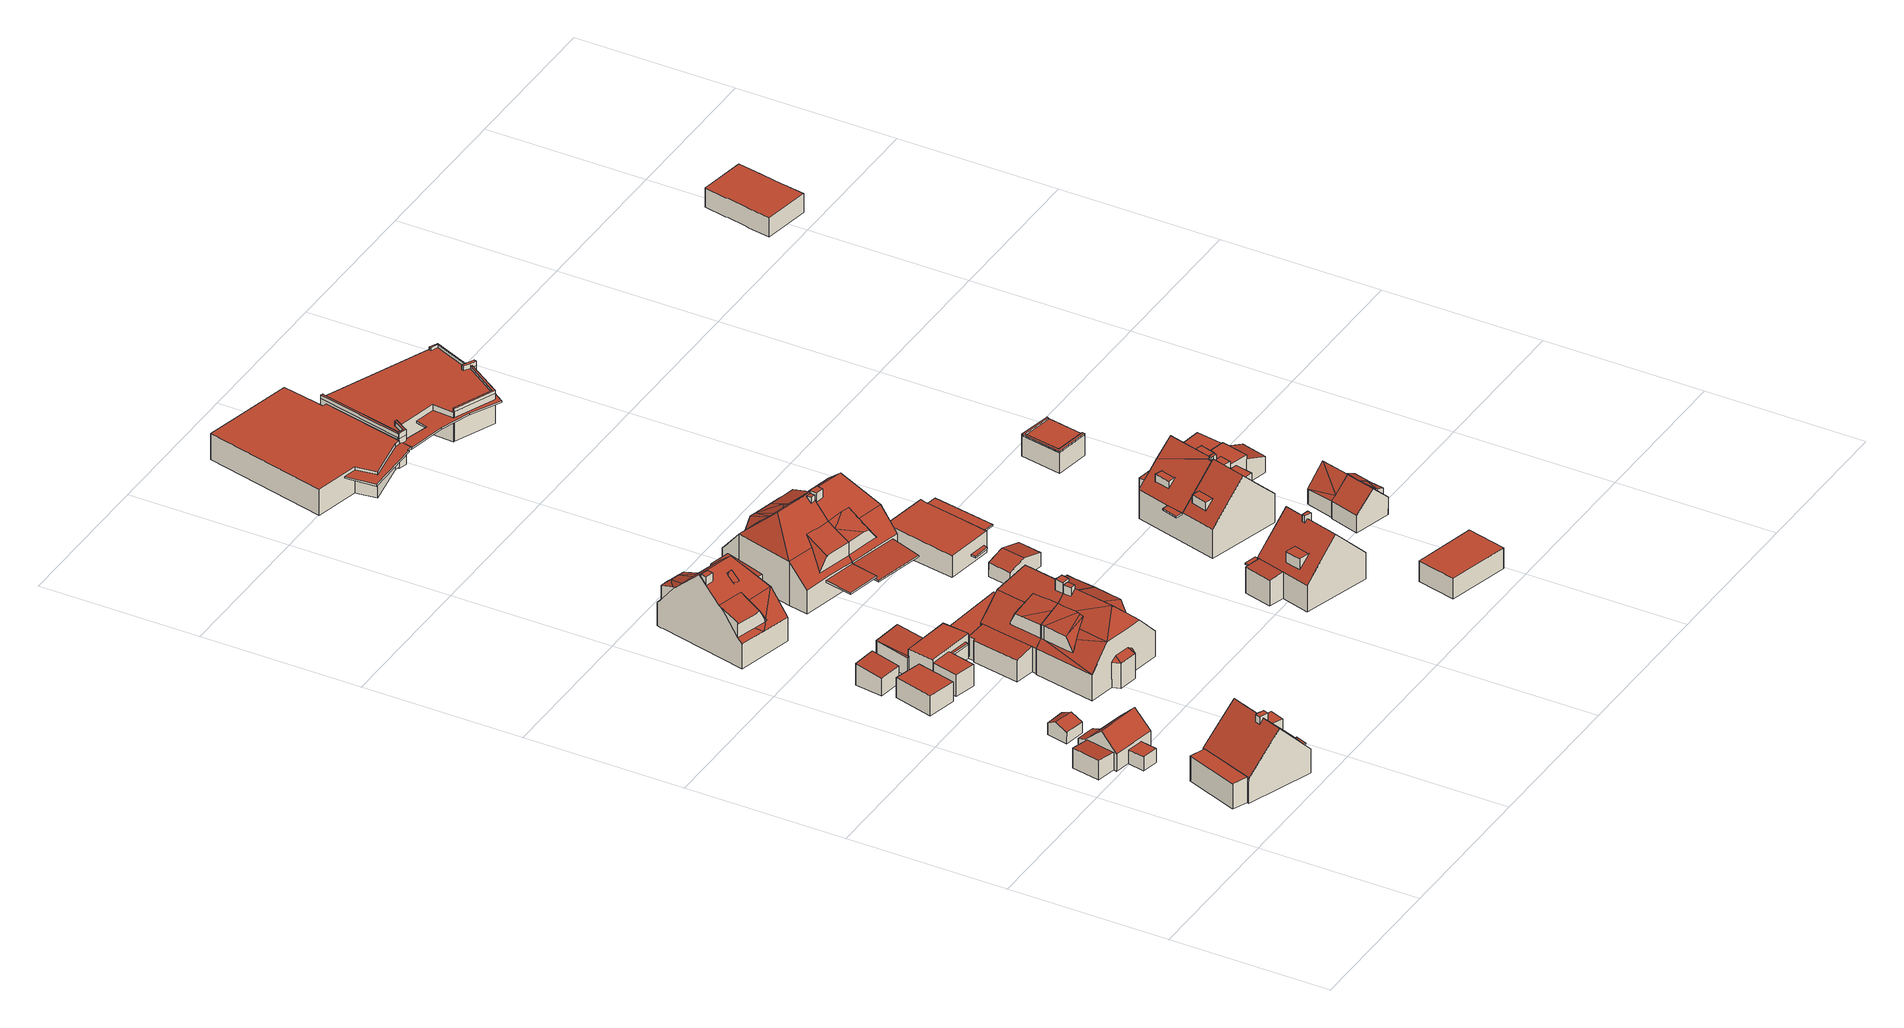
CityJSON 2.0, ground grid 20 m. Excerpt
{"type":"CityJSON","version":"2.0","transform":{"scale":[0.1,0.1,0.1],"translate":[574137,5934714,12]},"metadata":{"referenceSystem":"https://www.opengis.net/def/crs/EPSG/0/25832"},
"CityObjects":{
"building1":{"type":"Building","attributes":{"Grundfläche 2D":"82.598613","Grundhöhe NN":"14.332"},"children":["building1-1","building1-2","building1-3"],"geometry":[{"type":"Solid","lod":"3","boundaries":[[[[0,1,2,3,4,5,6,7,8,9]],[[2,1,0]],[[8,10,11,9]],[[12,13,0,9,11]],[[2,0,13,12,14,3],[15,16,15,0]],[[17,18,19,20]],[[4,21,22,5]],[[6,23,24,7]],[[10,8,7,24,25]],[[12,11,10,25,26,14]],[[21,4,3,14,26]],[[19,5,22,27,20]],[[17,20,27,28]],[[17,28,23,6,18]],[[18,6,5,19]],[[27,22,21,26,25,24,23,28]]]],"semantics":{"surfaces":[{"type":"RoofSurface"},{"type":"WallSurface"},{"type":"GroundSurface"}],"values":[[0,0,0,0,0,0,1,1,1,1,1,1,1,1,1,2]]}}]},
"building1-1":{"type":"BuildingInstallation","parents":["building1"],"geometry":[{"type":"MultiSurface","lod":"3","boundaries":[[[29,30,31,32,33,34,35,36]],[[37,38,39,33,32,31]],[[40,34,33,39,9]],[[40,13,41,36,35,34]],[[41,15,29,36]],[[30,29,15,2]],[[30,2,1]],[[31,30,1,37]]],"semantics":{"surfaces":[{"type":"RoofSurface"},{"type":"WallSurface"}],"values":[0,1,1,1,1,1,1,1]}}]},
"building1-2":{"type":"BuildingInstallation","parents":["building1"],"geometry":[{"type":"MultiSurface","lod":"3","boundaries":[[[42,43,44,45,16]],[[45,44,46,47]],[[43,42,48]],[[48,46,44,43]]],"semantics":{"surfaces":[{"type":"RoofSurface"},{"type":"WallSurface"}],"values":[0,1,1,1]}}]},
"building1-3":{"type":"BuildingInstallation","parents":["building1"],"geometry":[{"type":"MultiSurface","lod":"3","boundaries":[[[49,50,51,52]],[[53,54,52,51]],[[54,55,49,52]],[[55,56,50,49]],[[56,53,51,50]],[[56,55,54,53]]],"semantics":{"surfaces":[{"type":"RoofSurface"},{"type":"WallSurface"},{"type":"OuterCeilingSurface"}],"values":[0,1,1,1,1,2]}}]},
"building2":{"type":"Building","attributes":{"Grundfläche 2D":"41.606979","Grundhöhe NN":"14.378"},"geometry":[{"type":"Solid","lod":"3","boundaries":[[[[57,58,59,60]],[[61,62,63,64]],[[65,66,67,68,69]],[[70,71,66,65,72,73]],[[73,74,75,76,70]],[[58,57,77,78]],[[59,58,78,79]],[[60,59,79,80]],[[61,64,81,82]],[[62,61,82,83]],[[63,62,83,84]],[[67,66,85,86]],[[68,67,86,87]],[[69,68,87,88]],[[77,57,60,80,89,75,74,73,72,65,69,88,90]],[[63,84,91,76,75,89,81,64]],[[71,70,76,91,92]],[[66,71,92,85]],[[78,77,90,88,87,86,85,92,91,84,83,82,81,89,80,79]]]],"semantics":{"surfaces":[{"type":"RoofSurface"},{"type":"WallSurface"},{"type":"GroundSurface"}],"values":[[0,0,0,0,0,1,1,1,1,1,1,1,1,1,1,1,1,1,2]]}}]},
"building3":{"type":"Building","attributes":{"Grundfläche 2D":"7.159396","Grundhöhe NN":"14.416"},"geometry":[{"type":"Solid","lod":"3","boundaries":[[[[93,94,95,96]],[[97,94,93,98]],[[96,95,99,100]],[[98,93,96,100,101]],[[97,98,101,102]],[[99,95,94,97,102]],[[100,99,102,101]]]],"semantics":{"surfaces":[{"type":"RoofSurface"},{"type":"WallSurface"},{"type":"GroundSurface"}],"values":[[0,0,1,1,1,1,2]]}}]},
"building4":{"type":"Building","attributes":{"Grundfläche 2D":"18.444484","Grundhöhe NN":"14.165"},"geometry":[{"type":"Solid","lod":"3","boundaries":[[[[103,104,105,106]],[[107,108,106,105]],[[108,109,103,106]],[[109,110,104,103]],[[110,107,105,104]],[[110,109,108,107]]]],"semantics":{"surfaces":[{"type":"RoofSurface"},{"type":"WallSurface"},{"type":"GroundSurface"}],"values":[[0,1,1,1,1,2]]}}]},
"building5":{"type":"Building","attributes":{"Grundfläche 2D":"10.627369","Grundhöhe NN":"14.165"},"geometry":[{"type":"Solid","lod":"3","boundaries":[[[[111,112,113,114]],[[115,116,114,113]],[[116,117,111,114]],[[117,118,112,111]],[[118,115,113,112]],[[118,117,116,115]]]],"semantics":{"surfaces":[{"type":"RoofSurface"},{"type":"WallSurface"},{"type":"GroundSurface"}],"values":[[0,1,1,1,1,2]]}}]},
"building6":{"type":"Building","attributes":{"Grundfläche 2D":"106.990274","Grundhöhe NN":"14.755"},"children":["building6-1","building6-2"],"geometry":[{"type":"MultiSurface","lod":"3","boundaries":[[[119,120,121,122,123,124,125,126,127,128]],[[129,130,131]],[[131,132,122,121,129]],[[133,134,135,136]],[[137,138,139]],[[136,135,140,137,139]],[[136,141,142,143,133]],[[144,145,139,138]],[[145,144,146,147,148]],[[149,150,151,152]],[[153,154,155,156]],[[130,129,154,153,157,152,131]],[[158,153,156,159]],[[131,152,132]],[[122,132,152,151,160,161,162,126,125,124,123]],[[140,135,134,160,151,150,146,144,138,137]],[[163,164,165,150]],[[166,147,146,150,165,167,168]],[[165,169,170,167]],[[169,171,172,170]],[[165,173,174,169]],[[175,176,177,178,179]],[[159,156,155,154,121,120,119]],[[154,129,121]],[[180,159,119,128,127,126]],[[139,145,148,166,168,167,170,172,142,141,136]],[[143,142,172,181,182,134,133]],[[166,148,147]],[[179,183,184,164,163,150,149,152,157,185,186,187,176,175]],[[162,161,160,134,182,181,172,171,188,189,190,191,192,158,159,180,126]],[[158,192,191,185,157,153]],[[193,188,171,169]],[[164,184,194,193,169,165]],[[187,195,177,176]],[[195,196,178,177]],[[196,183,179,178]],[[183,196,195,187,186,185,191,190,189,188,193,194,184]]],"semantics":{"surfaces":[{"type":"RoofSurface"},{"type":"WallSurface"},{"type":"GroundSurface"}],"values":[0,0,0,0,0,0,0,0,0,0,0,0,0,0,0,0,0,0,0,0,0,0,1,1,1,1,1,1,1,1,1,1,1,1,1,1,2]}}]},
"building6-1":{"type":"BuildingInstallation","parents":["building6"],"geometry":[{"type":"MultiSurface","lod":"3","boundaries":[[[197,198,199,200,201]],[[198,197,202]],[[203,204,199,198,202]],[[205,206,203,202,197,201]],[[201,200,205]]],"semantics":{"surfaces":[{"type":"RoofSurface"},{"type":"WallSurface"}],"values":[0,0,1,1,1]}}]},
"building6-2":{"type":"BuildingInstallation","parents":["building6"],"geometry":[{"type":"MultiSurface","lod":"3","boundaries":[[[207,208,209,210]],[[210,209,161,162]],[[162,211,207,210]],[[212,161,209,208]],[[212,208,207,211]]],"semantics":{"surfaces":[{"type":"RoofSurface"},{"type":"WallSurface"}],"values":[0,1,1,1,1]}}]},
"building7":{"type":"Building","attributes":{"Grundfläche 2D":"75.352398","Grundhöhe NN":"14.165"},"children":["building7-1"],"geometry":[{"type":"Solid","lod":"3","boundaries":[[[[213,214,215,216,217,218,219,220,221]],[[222,223,224,225,226]],[[227,228,229,230,231,232,233,234]],[[235,236,237,238]],[[236,235,239]],[[236,239,240]],[[236,228,227,241,242,237]],[[243,230,229,228,236,240,244]],[[231,230,243,245,224,223,246,247,248,249,232]],[[250,241,227,234,233,232,249,251,221,220]],[[252,214,213,221,251,253]],[[215,214,252,254]],[[216,215,254,255]],[[217,216,255,256]],[[218,217,256,257]],[[219,218,257,258]],[[220,219,258,250]],[[225,224,245,259]],[[226,225,259,260]],[[246,223,222,226,260,261,248,247]],[[238,237,242,262]],[[235,238,262,263]],[[239,235,263,264]],[[240,239,264,244]],[[259,245,243,244,264,263,262,242,241,250,258,257,256,255,254,252,253,251,249,248,261,260]]]],"semantics":{"surfaces":[{"type":"RoofSurface"},{"type":"WallSurface"},{"type":"GroundSurface"}],"values":[[0,0,0,0,0,0,1,1,1,1,1,1,1,1,1,1,1,1,1,1,1,1,1,1,2]]}}]},
"building7-1":{"type":"BuildingInstallation","parents":["building7"],"geometry":[{"type":"MultiSurface","lod":"3","boundaries":[[[265,266,267,246]],[[268,247,246,267]],[[247,269,265,246]],[[269,270,266,265]],[[270,268,267,266]],[[270,269,247,268]]],"semantics":{"surfaces":[{"type":"RoofSurface"},{"type":"WallSurface"},{"type":"OuterCeilingSurface"}],"values":[0,1,1,1,1,2]}}]},
"building8":{"type":"Building","attributes":{"Grundfläche 2D":"88.619975","Grundhöhe NN":"13.947"},"children":["building8-1"],"geometry":[{"type":"Solid","lod":"3","boundaries":[[[[271,272,273,274,275]],[[271,276,277,272]],[[278,279,280,281,282,283,284,285]],[[286,279,278,287]],[[287,288,286]],[[287,289,290,291,292,288]],[[293,294,295,296]],[[288,292,296,295,280,279,286]],[[274,297,298,299,295,294,300,276,271,275]],[[282,281,280,295,299,298,301,283]],[[296,292,291]],[[302,303,304,305]],[[305,304,296,291,290,306,307]],[[308,300,294,309,310,311,312]],[[313,314,315]],[[316,313,315,317]],[[316,317,318]],[[308,277,276,300]],[[311,273,272,277,308,312]],[[274,273,311,319]],[[283,320,321,302,285,284]],[[306,289,287,278,305,307]],[[278,285,302,305]],[[290,289,306]],[[315,314,322,323,309,294,293,296,304,324,325,318,317]],[[283,301,298,297,274,319,311,310,326,327,328,303,302,321,320]],[[328,324,304,303]],[[323,326,310,309]],[[325,329,316,318]],[[329,330,313,316]],[[330,322,314,313]],[[329,325,324,328,327,326,323,322,330]]]],"semantics":{"surfaces":[{"type":"RoofSurface"},{"type":"WallSurface"},{"type":"GroundSurface"}],"values":[[0,0,0,0,0,0,0,0,0,0,0,0,0,0,0,0,0,1,1,1,1,1,1,1,1,1,1,1,1,1,1,2]]}}]},
"building8-1":{"type":"BuildingInstallation","parents":["building8"],"geometry":[{"type":"MultiSurface","lod":"3","boundaries":[[[331,332,333,334]],[[301,335,334,333]],[[335,299,331,334]],[[298,301,333,332]],[[299,298,332,331]]],"semantics":{"surfaces":[{"type":"RoofSurface"},{"type":"WallSurface"}],"values":[0,1,1,1,1]}}]},
"building9":{"type":"Building","attributes":{"Grundfläche 2D":"102.243406","Grundhöhe NN":"14.008"},"children":["building9-1","building9-2"],"geometry":[{"type":"Solid","lod":"3","boundaries":[[[[284,336,337,285]],[[338,339,340,341,342,336,284,283,343,344]],[[341,345,346,347,342]],[[348,349,350,351,274,352,273,353,354]],[[355,354,353]],[[356,357,348,354,355]],[[358,359,360]],[[360,357,356]],[[360,356,361,362,311,310,363,364,365,366]],[[348,357,360,359,367,298,297,274,351,350,349]],[[301,298,367,359,358,345,341,340,339,338,344,343,283]],[[368,303,302,369,370,371,372,373,346,345,358,374,375]],[[376,368,375,377,378,379]],[[285,302,321,320,283,284]],[[373,372,347,346]],[[372,371,370,369,337,336,342,347]],[[285,337,369,302]],[[311,273,352,274,319]],[[355,353,273,311,362,361,356]],[[380,310,311,319,274,297,298,301,283,320,321,302,303,381,382]],[[381,303,368,383]],[[384,385,375,374]],[[366,386,384,374,358,360]],[[363,310,380,386,366,365,364]],[[387,388,376,379]],[[388,383,368,376]],[[389,387,379,378]],[[390,389,378,377]],[[385,390,377,375]],[[387,389,390,385,384,386,380,382,381,383,388]]]],"semantics":{"surfaces":[{"type":"RoofSurface"},{"type":"WallSurface"},{"type":"GroundSurface"}],"values":[[0,0,0,0,0,0,0,0,0,0,0,0,0,1,1,1,1,1,1,1,1,1,1,1,1,1,1,1,1,2]]}}]},
"building9-1":{"type":"BuildingInstallation","parents":["building9"],"geometry":[{"type":"MultiSurface","lod":"3","boundaries":[[[391,392,393,394,395]],[[393,392,301,298,297]],[[396,301,392,391]],[[394,397,367,396,391,395]],[[397,394,393,297]]],"semantics":{"surfaces":[{"type":"RoofSurface"},{"type":"WallSurface"}],"values":[0,1,1,1,1]}}]},
"building9-2":{"type":"BuildingInstallation","parents":["building9"],"geometry":[{"type":"MultiSurface","lod":"3","boundaries":[[[364,363,398,399,400,365]],[[365,400,401]],[[401,400,399]],[[402,403,363,364,365]],[[363,403,404,399,398]],[[405,402,365,401]],[[404,405,401,399]],[[403,402,405,404]]],"semantics":{"surfaces":[{"type":"RoofSurface"},{"type":"WallSurface"},{"type":"OuterCeilingSurface"}],"values":[0,0,0,1,1,1,1,2]}}]},
"building10":{"type":"Building","attributes":{"Grundfläche 2D":"105.400232","Grundhöhe NN":"14.688"},"children":["building10-1","building10-2"],"geometry":[{"type":"Solid","lod":"3","boundaries":[[[[406,407,408]],[[409,410,411,406]],[[412,407,406,411]],[[413,412,411]],[[414,415,413,411]],[[416,415,414,417]],[[418,419,420,421,422,423,424,425,426]],[[426,427,428,429,418]],[[430,431,432,433,434,435,429,436,428,427,437,438]],[[423,422,439,440,441,442,443,437,427,426,425,424]],[[412,413,415,416,444,443,442,441,408,407]],[[437,443,444]],[[445,446,447,448,449,450,444,416,417]],[[451,452,453,454,455,456,457]],[[408,458,459,447,410,409,406]],[[411,410,447,446,445,414]],[[417,414,445]],[[436,429,428]],[[435,434,433,432,420,419,418,429]],[[420,432,460,422,421]],[[460,432,431,461,462,463,464,465,466,467,468,469,470,448,447,459,458,408,441,440,439,422]],[[471,437,444,457,456,472]],[[450,473,474,451,457,444]],[[471,475,438,437]],[[430,438,475,463,462,461,431]],[[470,473,450,449,448]],[[476,477,455,454]],[[456,455,477,472]],[[478,476,454,453]],[[479,478,453,452]],[[474,479,452,451]],[[479,474,473,470,469,468,467,466,465,464,463,475,471,472,477,476,478]]]],"semantics":{"surfaces":[{"type":"RoofSurface"},{"type":"WallSurface"},{"type":"GroundSurface"}],"values":[[0,0,0,0,0,0,0,0,0,0,0,0,0,0,1,1,1,1,1,1,1,1,1,1,1,1,1,1,1,1,1,2]]}}]},
"building10-1":{"type":"BuildingInstallation","parents":["building10"],"geometry":[{"type":"MultiSurface","lod":"3","boundaries":[[[480,481,482,483]],[[484,485,480,483]],[[481,480,485,486]],[[487,484,483,482]],[[487,482,481,486]]],"semantics":{"surfaces":[{"type":"RoofSurface"},{"type":"WallSurface"}],"values":[0,1,1,1,1]}}]},
"building10-2":{"type":"BuildingInstallation","parents":["building10"],"geometry":[{"type":"MultiSurface","lod":"3","boundaries":[[[488,489,490,461]],[[491,492,489,488]],[[492,493,490,489]],[[462,491,488,461]],[[461,490,493,462]],[[492,491,462,493]]],"semantics":{"surfaces":[{"type":"RoofSurface"},{"type":"WallSurface"},{"type":"OuterCeilingSurface"}],"values":[0,1,1,1,1,2]}}]},
"building11":{"type":"Building","attributes":{"Grundfläche 2D":"2.488474","Grundhöhe NN":"13.947"},"geometry":[{"type":"Solid","lod":"3","boundaries":[[[[494,495,496,497]],[[497,496,498,499]],[[494,497,499,500]],[[496,495,501,498]],[[495,494,500,501]],[[501,500,499,498]]]],"semantics":{"surfaces":[{"type":"RoofSurface"},{"type":"WallSurface"},{"type":"GroundSurface"}],"values":[[0,1,1,1,1,2]]}}]},
"building12":{"type":"Building","attributes":{"Grundfläche 2D":"91.103698","Grundhöhe NN":"14.423"},"children":["building12-1","building12-2"],"geometry":[{"type":"MultiSurface","lod":"3","boundaries":[[[422,421,502]],[[420,503,421]],[[504,505,506,502,421,503]],[[505,504,507,508,509,510]],[[410,409,406,408,511,512,513,514,515,516,517,518,519]],[[516,515,520,521,522]],[[523,524,525]],[[526,527,448,447]],[[528,529,530,521,520,525,524]],[[527,526,528,524]],[[502,506,505,510,531,532,533,534,439,534,440,439,422]],[[533,441,440,534]],[[513,512,511,408,441,533,532,525,520,515,514]],[[525,532,531]],[[431,535,536,531,510,509,508,537,538,539,432]],[[527,524,540,541]],[[432,420,421,422,460]],[[508,507,504,503,420,432,539,538,537]],[[409,410,447,459,458,408,406]],[[526,447,410,519,518,517,516,522,530,529,528]],[[530,522,521]],[[460,422,439,440,441,408,458,459,447,448,542,543,544,545,546,547,548,549,550,461,431,432]],[[525,531,536,551,552,553]],[[553,554,523,525]],[[461,550,549,551,536,535,431]],[[524,523,554,555,556,542,448,527]],[[554,553,552,551,549,548,547,546,545,544,543,542,556,555]]],"semantics":{"surfaces":[{"type":"RoofSurface"},{"type":"WallSurface"},{"type":"GroundSurface"}],"values":[0,0,0,0,0,0,0,0,0,0,0,0,0,0,0,0,1,1,1,1,1,1,1,1,1,1,2]}}]},
"building12-1":{"type":"BuildingInstallation","parents":["building12"],"geometry":[{"type":"MultiSurface","lod":"3","boundaries":[[[557,558,559,560,561,562]],[[557,563,439,564,559,558]],[[564,565,560,559]],[[557,562,534,563]],[[566,534,562,561]],[[566,561,560,565]]],"semantics":{"surfaces":[{"type":"RoofSurface"},{"type":"WallSurface"}],"values":[0,1,1,1,1,1]}}]},
"building12-2":{"type":"BuildingInstallation","parents":["building12"],"geometry":[{"type":"MultiSurface","lod":"3","boundaries":[[[567,568,461,569]],[[569,461,550,570]],[[570,571,567,569]],[[550,461,568,572]],[[571,572,568,567]],[[572,571,570,550]]],"semantics":{"surfaces":[{"type":"RoofSurface"},{"type":"WallSurface"},{"type":"OuterCeilingSurface"}],"values":[0,1,1,1,1,2]}}]},
"building13":{"type":"Building","attributes":{"Grundfläche 2D":"15.734279","Grundhöhe NN":"13.966"},"geometry":[{"type":"Solid","lod":"3","boundaries":[[[[573,574,575,576]],[[577,574,573,578]],[[576,575,579,580]],[[578,573,576,580,581]],[[577,578,581,582]],[[579,575,574,577,582]],[[580,579,582,581]]]],"semantics":{"surfaces":[{"type":"RoofSurface"},{"type":"WallSurface"},{"type":"GroundSurface"}],"values":[[0,0,1,1,1,1,2]]}}]},
"building14":{"type":"Building","attributes":{"Grundfläche 2D":"206.712304","Grundhöhe NN":"15.252"},"geometry":[{"type":"Solid","lod":"3","boundaries":[[[[583,584,585,586,587,588,589,590,591,592,593]],[[585,584,594,595]],[[586,585,595,596]],[[587,586,596,597]],[[588,587,597,598]],[[589,588,598,599]],[[590,589,599,600]],[[591,590,600,601]],[[592,591,601,602]],[[584,583,593,592,602,603,604,594]],[[598,597,596,595,594,604,603,602,601,600,599]]]],"semantics":{"surfaces":[{"type":"RoofSurface"},{"type":"WallSurface"},{"type":"GroundSurface"}],"values":[[0,1,1,1,1,1,1,1,1,1,2]]}}]},
"building15":{"type":"Building","attributes":{"Grundfläche 2D":"55.150008","Grundhöhe NN":"14.139"},"children":["building15-1","building15-2"],"geometry":[{"type":"Solid","lod":"3","boundaries":[[[[605,606,607,608,609]],[[605,609,610,611]],[[606,605,611,612]],[[607,606,612,613]],[[613,610,609,608,607]],[[612,611,610,613]]]],"semantics":{"surfaces":[{"type":"RoofSurface"},{"type":"WallSurface"},{"type":"GroundSurface"}],"values":[[0,1,1,1,1,2]]}}]},
"building15-1":{"type":"BuildingInstallation","parents":["building15"],"geometry":[{"type":"MultiSurface","lod":"3","boundaries":[[[614,615,616,617]],[[618,619,617,616]],[[619,620,614,617]],[[620,621,615,614]],[[621,618,616,615]],[[621,620,619,618]]],"semantics":{"surfaces":[{"type":"RoofSurface"},{"type":"WallSurface"},{"type":"OuterCeilingSurface"}],"values":[0,1,1,1,1,2]}}]},
"building15-2":{"type":"BuildingInstallation","parents":["building15"],"geometry":[{"type":"MultiSurface","lod":"3","boundaries":[[[622,623,624,625]],[[626,627,625,624]],[[627,628,622,625]],[[628,629,623,622]],[[629,626,624,623]],[[629,628,627,626]]],"semantics":{"surfaces":[{"type":"RoofSurface"},{"type":"WallSurface"},{"type":"OuterCeilingSurface"}],"values":[0,1,1,1,1,2]}}]},
"building16":{"type":"Building","attributes":{"Grundfläche 2D":"75.389289","Grundhöhe NN":"13.746"},"children":["building16-1","building16-2","building16-3","building16-4"],"geometry":[{"type":"Solid","lod":"3","boundaries":[[[[630,631,632,633,634,635]],[[635,634,636,637,638,639,631,630]],[[637,640,641,638]],[[642,636,634,633,643,644,645]],[[646,637,636,642,645,644,647,648]],[[638,649,650,639]],[[632,631,639,650,651]],[[632,651,643,633]],[[637,646,648,647,652,640]],[[641,640,652,653]],[[638,641,653,649]],[[652,647,644,643,651,650,649,653]]]],"semantics":{"surfaces":[{"type":"RoofSurface"},{"type":"WallSurface"},{"type":"GroundSurface"}],"values":[[0,0,0,1,1,1,1,1,1,1,1,2]]}}]},
"building16-1":{"type":"BuildingInstallation","parents":["building16"],"geometry":[{"type":"MultiSurface","lod":"3","boundaries":[[[654,655,656,657,658]],[[659,656,655,654,660,661]],[[659,657,656]],[[660,654,658]]],"semantics":{"surfaces":[{"type":"RoofSurface"},{"type":"WallSurface"}],"values":[0,1,1,1]}}]},
"building16-2":{"type":"BuildingInstallation","parents":["building16"],"geometry":[{"type":"MultiSurface","lod":"3","boundaries":[[[662,663,664,665]],[[663,662,666,667]],[[635,668,664,663,667]],[[664,668,669,665]],[[630,666,662,665,669]]],"semantics":{"surfaces":[{"type":"RoofSurface"},{"type":"WallSurface"}],"values":[0,1,1,1,1]}}]},
"building16-3":{"type":"BuildingInstallation","parents":["building16"],"geometry":[{"type":"MultiSurface","lod":"3","boundaries":[[[670,671,646,642,672,673]],[[674,675,673,672]],[[675,676,670,673]],[[676,677,671,670]],[[677,648,646,671]],[[648,645,642,646]],[[645,674,672,642]],[[645,648,677,676,675,674]]],"semantics":{"surfaces":[{"type":"RoofSurface"},{"type":"WallSurface"},{"type":"OuterCeilingSurface"}],"values":[0,1,1,1,1,1,1,2]}}]},
"building16-4":{"type":"BuildingInstallation","parents":["building16"],"geometry":[{"type":"MultiSurface","lod":"3","boundaries":[[[678,679,680,681]],[[682,683,680,679]],[[683,684,681,680]],[[684,685,678,681]],[[685,682,679,678]],[[682,685,684,683]]],"semantics":{"surfaces":[{"type":"RoofSurface"},{"type":"WallSurface"},{"type":"OuterCeilingSurface"}],"values":[0,1,1,1,1,2]}}]},
"building17":{"type":"Building","attributes":{"Grundfläche 2D":"156.716727","Grundhöhe NN":"15.076"},"children":["building17-1","building17-2","building17-3","building17-4","building17-5","building17-6","building17-7"],"geometry":[{"type":"Solid","lod":"3","boundaries":[[[[686,687,688,689,690,691,692,693,694,695,696,697,698,699,700,701,702,703,704,705,706,707]],[[696,695,694,693,708,709]],[[696,709,710,711]],[[709,712,713,714,697,696,711,710]],[[699,698,697,714,713,712,715,716]],[[717,700,699,716,718,719]],[[720,701,700,717,719,718,721,722]],[[723,702,701,720,722,721,724,725]],[[726,703,702,723,725,724,727,728]],[[729,704,703,726,728,727,730,731]],[[706,705,704,729,731,730,732,733]],[[707,706,733,734]],[[686,707,734,735]],[[687,686,735,736]],[[688,687,736,737]],[[689,688,737,738]],[[690,689,738,739]],[[691,690,739,740]],[[693,692,741,708]],[[692,691,740,741]],[[721,718,716,715,712,709,708,741,740,739,738,737,736,735,734,733,732,730,727,724]]]],"semantics":{"surfaces":[{"type":"RoofSurface"},{"type":"WallSurface"},{"type":"GroundSurface"}],"values":[[0,1,1,1,1,1,1,1,1,1,1,1,1,1,1,1,1,1,1,1,2]]}}]},
"building17-1":{"type":"BuildingInstallation","parents":["building17"],"geometry":[{"type":"MultiSurface","lod":"3","boundaries":[[[742,743,744,745,746]],[[693,694,744,743]],[[747,748,692,742,746,745]],[[692,693,743,742]]],"semantics":{"surfaces":[{"type":"RoofSurface"},{"type":"WallSurface"}],"values":[0,1,1,1]}}]},
"building17-2":{"type":"BuildingInstallation","parents":["building17"],"geometry":[{"type":"MultiSurface","lod":"3","boundaries":[[[749,750,751,752,753,754,755,756]],[[752,751,757,758]],[[759,760,761,704,705,706,755,754,753,752,758]],[[706,707,756,755]],[[686,762,763,764,757,751,750,749,756,707]]],"semantics":{"surfaces":[{"type":"RoofSurface"},{"type":"WallSurface"}],"values":[0,1,1,1,1]}}]},
"building17-3":{"type":"BuildingInstallation","parents":["building17"],"geometry":[{"type":"MultiSurface","lod":"3","boundaries":[[[761,760,765,766,767,768]],[[765,760,759,769]],[[769,770,766,765]],[[770,702,767,766]],[[702,703,768,767]],[[703,704,761,768]]],"semantics":{"surfaces":[{"type":"RoofSurface"},{"type":"WallSurface"}],"values":[0,1,1,1,1,1]}}]},
"building17-4":{"type":"BuildingInstallation","parents":["building17"],"geometry":[{"type":"MultiSurface","lod":"3","boundaries":[[[771,772,773,774,763,762]],[[688,775,773,772]],[[774,773,775,776]],[[763,774,776,764]],[[686,687,771,762]],[[687,688,772,771]]],"semantics":{"surfaces":[{"type":"RoofSurface"},{"type":"WallSurface"}],"values":[0,1,1,1,1,1]}}]},
"building17-5":{"type":"BuildingInstallation","parents":["building17"],"geometry":[{"type":"MultiSurface","lod":"3","boundaries":[[[777,778,779,780,781,782,783,784]],[[695,696,779,778,777,744,694]],[[697,780,779,696]],[[780,697,698,699,785,782,781]],[[783,782,785,786]],[[784,783,786,787]],[[784,787,747,745,744,777]]],"semantics":{"surfaces":[{"type":"RoofSurface"},{"type":"WallSurface"}],"values":[0,1,1,1,1,1,1]}}]},
"building17-6":{"type":"BuildingInstallation","parents":["building17"],"geometry":[{"type":"MultiSurface","lod":"3","boundaries":[[[723,720,717,788,789,790,714,791,792,793,794,795,796,729,726]],[[792,797,798,799,793]],[[794,793,799,800]],[[795,794,800,801]],[[796,795,801,802]],[[796,802,731,729]],[[729,731,728,726]],[[726,728,725,723]],[[723,725,722,720]],[[720,722,719,717]],[[717,719,803,788]],[[789,788,803,804]],[[790,789,804,805]],[[790,805,713,714]],[[791,714,713,806,807]],[[797,807,806,798]],[[798,806,713,805,804,803,719,722,725,728,731,802,801,800,799]]],"semantics":{"surfaces":[{"type":"RoofSurface"},{"type":"WallSurface"},{"type":"OuterCeilingSurface"}],"values":[0,1,1,1,1,1,1,1,1,1,1,1,1,1,1,1,2]}}]},
"building17-7":{"type":"BuildingInstallation","parents":["building17"],"geometry":[{"type":"MultiSurface","lod":"3","boundaries":[[[808,809,810,811,812,813,711,814,815,816]],[[813,791,807,710,711]],[[814,711,710,817]],[[815,814,817,818]],[[816,815,818,819]],[[808,816,819,820]],[[809,808,820,821]],[[810,809,821,822]],[[811,810,822,823]],[[811,823,797,792,812]],[[812,792,791,813]],[[817,710,807,797,823,822,821,820,819,818]]],"semantics":{"surfaces":[{"type":"RoofSurface"},{"type":"WallSurface"},{"type":"OuterCeilingSurface"}],"values":[0,1,1,1,1,1,1,1,1,1,1,2]}}]},
"building18":{"type":"Building","attributes":{"Grundfläche 2D":"40.602620","Grundhöhe NN":"12.997"},"geometry":[{"type":"Solid","lod":"3","boundaries":[[[[824,825,826,827]],[[828,829,827,826]],[[829,830,824,827]],[[830,831,825,824]],[[831,828,826,825]],[[831,830,829,828]]]],"semantics":{"surfaces":[{"type":"RoofSurface"},{"type":"WallSurface"},{"type":"GroundSurface"}],"values":[[0,1,1,1,1,2]]}}]},
"building19":{"type":"Building","attributes":{"Grundfläche 2D":"128.241695","Grundhöhe NN":"13.382"},"children":["building19-1","building19-2","building19-3","building19-4","building19-5","building19-6","building19-7"],"geometry":[{"type":"Solid","lod":"3","boundaries":[[[[832,833,834,835]],[[836,835,834,837,838]],[[839,840,841,835,836,842,843]],[[835,841,840,844]],[[832,845,844,846,847]],[[844,845,835]],[[832,835,845]],[[848,849,850,851]],[[852,838,853,854,855,856,857,858]],[[837,834,833,859,860]],[[838,837,860,861,853]],[[838,852,836]],[[836,852,858,842]],[[842,858,857,843]],[[862,839,843,857,856,863]],[[846,844,840,839,862,864]],[[832,847,846,864,859,833]],[[849,848,865,866]],[[850,849,866,867]],[[851,850,867,868]],[[853,861,865,848,854]],[[854,848,851,855]],[[855,851,868,863,856]],[[860,859,864,862,863,868,867,866,865,861]]]],"semantics":{"surfaces":[{"type":"RoofSurface"},{"type":"WallSurface"},{"type":"GroundSurface"}],"values":[[0,0,0,0,0,0,0,0,0,1,1,1,1,1,1,1,1,1,1,1,1,1,1,2]]}}]},
"building19-1":{"type":"BuildingInstallation","parents":["building19"],"geometry":[{"type":"MultiSurface","lod":"3","boundaries":[[[869,870,871,872]],[[872,873,869]],[[870,869,873,874]],[[870,874,871]]],"semantics":{"surfaces":[{"type":"RoofSurface"},{"type":"WallSurface"}],"values":[0,1,1,1]}}]},
"building19-2":{"type":"BuildingInstallation","parents":["building19"],"geometry":[{"type":"MultiSurface","lod":"3","boundaries":[[[875,876,877,878,879,880]],[[881,836,842,882,878,877,876,875]],[[882,879,878]],[[881,875,880]]],"semantics":{"surfaces":[{"type":"RoofSurface"},{"type":"WallSurface"}],"values":[0,1,1,1]}}]},
"building19-3":{"type":"BuildingInstallation","parents":["building19"],"geometry":[{"type":"MultiSurface","lod":"3","boundaries":[[[883,884,885,886]],[[885,884,887]],[[883,886,888]],[[884,883,888,887]]],"semantics":{"surfaces":[{"type":"RoofSurface"},{"type":"WallSurface"}],"values":[0,1,1,1]}}]},
"building19-4":{"type":"BuildingInstallation","parents":["building19"],"geometry":[{"type":"MultiSurface","lod":"3","boundaries":[[[889,890,891,892,893,894,895]],[[896,893,892,891,897,841]],[[894,893,896,898]],[[835,889,895,894,898,845]],[[890,889,835,899]],[[891,890,899,897]]],"semantics":{"surfaces":[{"type":"RoofSurface"},{"type":"WallSurface"}],"values":[0,1,1,1,1,1]}}]},
"building19-5":{"type":"BuildingInstallation","parents":["building19"],"geometry":[{"type":"MultiSurface","lod":"3","boundaries":[[[900,901,902,903,904]],[[905,906,902,901,907]],[[903,902,906]],[[901,900,907]]],"semantics":{"surfaces":[{"type":"RoofSurface"},{"type":"WallSurface"}],"values":[0,1,1,1]}}]},
"building19-6":{"type":"BuildingInstallation","parents":["building19"],"geometry":[{"type":"MultiSurface","lod":"3","boundaries":[[[908,909,910,911]],[[912,910,909,913]],[[911,910,912]],[[908,913,909]]],"semantics":{"surfaces":[{"type":"RoofSurface"},{"type":"WallSurface"}],"values":[0,1,1,1]}}]},
"building19-7":{"type":"BuildingInstallation","parents":["building19"],"geometry":[{"type":"MultiSurface","lod":"3","boundaries":[[[914,915,832,847]],[[916,917,832,915]],[[917,918,847,832]],[[918,919,914,847]],[[919,916,915,914]],[[916,919,918,917]]],"semantics":{"surfaces":[{"type":"RoofSurface"},{"type":"WallSurface"},{"type":"OuterCeilingSurface"}],"values":[0,1,1,1,1,2]}}]},
"building20":{"type":"Building","attributes":{"Grundfläche 2D":"20.530024","Grundhöhe NN":"12.926"},"geometry":[{"type":"Solid","lod":"3","boundaries":[[[[920,921,922,923,924,925]],[[926,927,928]],[[929,927,926]],[[929,926,922]],[[929,922,921]],[[930,924,923,931,932]],[[920,929,921]],[[920,925,933,934]],[[929,920,934,935,927]],[[928,927,935,936]],[[932,931,923,922,926,928,936,937]],[[930,932,937,938]],[[933,925,924,930,938]],[[933,938,937,936,935,934]]]],"semantics":{"surfaces":[{"type":"RoofSurface"},{"type":"WallSurface"},{"type":"GroundSurface"}],"values":[[0,0,0,0,0,0,1,1,1,1,1,1,1,2]]}}]},
"building21":{"type":"Building","attributes":{"Grundfläche 2D":"32.107952","Grundhöhe NN":"13.513"},"geometry":[{"type":"Solid","lod":"3","boundaries":[[[[939,940,941,942,943,944]],[[945,946,947,948]],[[940,946,949,950,941]],[[942,941,950,951]],[[943,942,951,952]],[[944,943,952,953]],[[944,953,954,947,939]],[[939,947,946,940]],[[946,945,955,949]],[[948,947,954,956]],[[945,948,956,955]],[[956,954,953,952,951,950,949,955]]]],"semantics":{"surfaces":[{"type":"RoofSurface"},{"type":"WallSurface"},{"type":"GroundSurface"}],"values":[[0,0,1,1,1,1,1,1,1,1,1,2]]}}]},
"building22":{"type":"Building","attributes":{"Grundfläche 2D":"22.606443","Grundhöhe NN":"14.425"},"children":["building22-1"],"geometry":[{"type":"Solid","lod":"3","boundaries":[[[[957,958,959,960,961,962]],[[960,959,963,964]],[[961,960,964,965]],[[957,962,961,965,966]],[[959,958,957,966,967,963]],[[965,964,963,967,966]]]],"semantics":{"surfaces":[{"type":"RoofSurface"},{"type":"WallSurface"},{"type":"GroundSurface"}],"values":[[0,1,1,1,1,2]]}}]},
"building22-1":{"type":"BuildingInstallation","parents":["building22"],"geometry":[{"type":"MultiSurface","lod":"3","boundaries":[[[968,969,970,971,972,973,974,975]],[[958,959,974,973]],[[959,960,975,974]],[[960,961,968,975]],[[961,962,969,968]],[[962,976,970,969]],[[971,970,976,977]],[[977,978,972,971]],[[978,958,973,972]]],"semantics":{"surfaces":[{"type":"RoofSurface"},{"type":"WallSurface"}],"values":[0,1,1,1,1,1,1,1,1]}}]},
"building23":{"type":"Building","attributes":{"Grundfläche 2D":"19.805467","Grundhöhe NN":"13.000"},"geometry":[{"type":"Solid","lod":"3","boundaries":[[[[928,979,980,922]],[[981,931,982]],[[931,923,982]],[[923,922,983,982]],[[932,931,981]],[[922,980,983]],[[984,982,983,985]],[[983,980,985]],[[979,928,986,987]],[[985,980,979,987,988]],[[984,985,988,989]],[[981,982,984,989,990]],[[932,981,990,991]],[[928,922,923,931,932,991,986]],[[986,991,990,989,988,987]]]],"semantics":{"surfaces":[{"type":"RoofSurface"},{"type":"WallSurface"},{"type":"GroundSurface"}],"values":[[0,0,0,0,0,0,0,1,1,1,1,1,1,1,2]]}}]},
"building24":{"type":"Building","attributes":{"Grundfläche 2D":"53.803875","Grundhöhe NN":"13.632"},"geometry":[{"type":"Solid","lod":"3","boundaries":[[[[992,993,994,995,996,997,998,999,1000,1001,1002,1003]],[[1004,1005,998,997]],[[1005,1006,1007,1008,1009,1010,1003,1002,1001,1000,999,998]],[[1010,1011,992,1003]],[[1011,1012,1013,1014,1015,1004,997,996,995,994,993,992]],[[1006,1005,1004,1015,1014,1013,1012,1011,1010,1009,1008,1007]]]],"semantics":{"surfaces":[{"type":"RoofSurface"},{"type":"WallSurface"},{"type":"GroundSurface"}],"values":[[0,1,1,1,1,2]]}}]}
},
"vertices":[
[105,51,101],[107,57,100],[107,57,101],[122,97,101],[81,113,55],[79,110,55],[54,43,55],[53,41,55],[95,26,101],[104,51,101],[136,10,55],[141,24,55],[147,38,55],[110,50,95],[163,82,55],[109,56,98],[135,69,78],[35,51,56],[54,43,56],[79,110,56],[60,117,56],[81,113,23],[79,110,23],[54,43,23],[53,41,23],[136,10,23],[163,82,23],[60,117,23],[35,51,23],
[109,56,105],[107,57,105],[101,59,105],[100,55,105],[99,53,105],[110,49,105],[110,50,105],[112,55,105],[101,59,95],[100,55,95],[99,53,95],[110,49,95],[112,55,95],
[129,53,78],[142,48,78],[149,66,78],[136,71,78],[149,66,64],[138,71,76],[142,48,64],
[147,22,52],[152,36,52],[147,38,52],[141,24,52],[147,38,50],[141,24,50],[147,22,50],[152,36,50],
[44,236,47],[19,240,50],[12,204,50],[37,199,47],[51,170,42],[72,166,42],[76,187,42],[55,191,42],[44,238,47],[69,233,47],[70,243,44],[69,245,43],[47,249,43],[96,206,68],[100,227,47],[44,236,49],[40,216,68],[37,199,51],[36,195,47],[92,184,47],[44,236,24],[19,240,24],[12,204,24],[37,199,24],[55,191,24],[51,170,24],[72,166,24],[76,187,24],[69,233,24],[70,243,24],[69,245,24],[47,249,24],[36,195,24],[44,238,24],[92,184,24],[100,227,24],
[59,283,46],[84,278,46],[87,291,39],[62,295,39],[82,263,39],[56,268,39],[87,291,24],[62,295,24],[56,268,24],[82,263,24],
[82,465,48],[47,474,48],[34,425,48],[70,416,48],[34,425,22],[70,416,22],[82,465,22],[47,474,22],
[72,485,45],[77,520,50],[47,524,50],[42,489,45],[47,524,22],[42,489,22],[72,485,22],[77,520,22],
[7,648,84],[33,641,84],[41,640,84],[48,667,96],[46,667,96],[36,670,96],[26,672,96],[14,675,96],[12,666,92],[8,649,85],[52,637,66],[52,637,67],[51,638,68],[48,657,88],[29,740,90],[28,735,92],[35,733,93],[49,754,83],[53,729,93],[59,727,93],[60,751,83],[49,730,93],[45,755,84],[33,757,84],[33,756,84],[62,726,93],[68,749,83],[65,731,88],[77,746,67],[78,747,66],[91,686,88],[100,722,88],[69,691,123],[83,649,88],[40,634,60],[50,637,66],[41,640,66],[33,641,66],[77,625,59],[6,642,61],[7,648,67],[20,703,123],[20,701,121],[18,693,114],[105,744,62],[105,747,59],[71,755,57],[78,747,65],[60,751,65],[68,749,65],[51,760,58],[45,755,66],[35,763,58],[33,757,66],[72,759,54],[51,764,55],[100,722,54],[91,686,54],[117,680,54],[130,738,54],[105,744,54],[12,666,88],[33,756,67],[29,740,88],[105,744,28],[105,747,28],[77,625,28],[83,652,28],[91,686,28],[35,763,28],[33,757,28],[33,756,28],[6,642,28],[6,642,60],[51,760,28],[71,755,28],[117,680,28],[130,738,28],
[53,684,114],[49,683,112],[48,675,104],[55,673,104],[57,683,114],[50,685,114],[50,685,113],[49,683,111],[57,683,113],[53,684,113],
[28,691,125],[30,698,125],[20,701,125],[18,693,125],[28,691,114],[30,698,121],
[153,443,47],[176,438,46],[177,441,46],[204,436,46],[205,438,46],[243,431,45],[246,463,45],[154,473,47],[150,443,47],[115,444,50],[116,447,50],[88,451,50],[80,418,50],[107,411,50],[154,475,55],[92,484,55],[92,483,55],[87,451,55],[88,451,55],[150,442,55],[150,443,55],[154,473,55],[95,525,51],[92,484,46],[128,479,46],[133,520,51],[89,483,46],[92,483,46],[154,475,22],[128,479,22],[87,451,22],[92,483,22],[88,451,22],[116,447,48],[116,447,44],[116,447,22],[150,442,22],[154,473,22],[150,443,22],[176,438,22],[153,443,22],[177,441,22],[204,436,22],[205,438,22],[243,431,22],[246,463,22],[80,418,22],[107,411,22],[115,444,22],[133,520,22],[95,525,22],[89,483,22],
[115,444,47],[144,439,46],[145,443,47],[145,443,44],[115,444,44],[144,439,44],
[225,317,93],[255,311,80],[262,347,80],[231,352,93],[226,326,93],[230,314,87],[254,303,63],[170,359,80],[195,331,92],[196,335,92],[198,348,92],[198,350,92],[200,358,92],[190,360,88],[171,363,80],[194,328,92],[164,328,80],[193,323,91],[163,319,63],[168,320,68],[173,321,73],[182,322,82],[208,276,82],[228,273,82],[205,294,108],[174,283,82],[218,355,106],[216,355,108],[214,345,108],[236,312,82],[208,356,101],[171,363,62],[163,365,53],[148,287,53],[170,359,62],[163,319,62],[164,328,62],[254,303,62],[255,268,53],[270,345,53],[262,347,62],[255,311,62],[208,267,52],[215,275,52],[208,276,57],[184,271,52],[188,280,57],[180,281,52],[243,350,82],[190,360,82],[171,363,63],[215,275,19],[255,268,19],[148,287,19],[180,281,19],[270,345,19],[171,363,19],[163,365,19],[184,271,19],[208,267,19],
[214,345,112],[216,355,112],[208,356,112],[207,346,112],[207,346,101],
[176,390,79],[171,364,80],[203,379,91],[204,385,91],[204,386,91],[205,392,91],[177,399,79],[201,366,92],[202,370,92],[197,397,82],[192,400,76],[179,406,64],[238,386,92],[238,385,92],[237,379,92],[236,376,93],[243,350,88],[267,375,79],[268,385,79],[269,385,79],[270,390,62],[250,387,82],[204,436,82],[227,414,108],[257,426,82],[269,385,62],[267,375,62],[273,364,53],[277,386,53],[278,390,53],[284,422,53],[218,365,108],[164,370,53],[171,364,62],[176,390,62],[177,399,62],[179,406,62],[184,403,68],[177,441,53],[176,438,53],[139,375,48],[153,443,49],[152,435,49],[150,435,48],[270,345,20],[163,365,20],[171,363,20],[164,370,20],[177,441,20],[176,438,20],[284,422,20],[150,435,20],[139,375,20],[152,435,20],[153,443,20],
[210,367,115],[208,356,115],[218,355,115],[220,365,115],[218,365,115],[210,367,101],[220,365,106],
[283,362,51],[287,362,50],[286,384,51],[292,387,50],[278,390,48],[273,364,48],[287,362,48],[292,387,48],
[228,713,88],[217,708,92],[227,707,91],[232,730,81],[232,731,81],[207,737,81],[202,711,92],[194,712,93],[199,739,81],[192,713,93],[192,722,85],[189,741,63],[173,629,81],[181,627,81],[207,621,81],[211,640,90],[213,650,95],[199,653,95],[190,656,95],[181,658,95],[180,658,95],[174,648,85],[164,635,68],[162,632,64],[172,624,58],[205,616,58],[207,621,64],[181,627,64],[173,629,64],[165,631,64],[163,633,66],[139,657,85],[134,632,58],[219,674,119],[219,676,120],[220,677,121],[213,678,121],[169,688,121],[158,730,85],[199,739,63],[207,737,63],[232,731,63],[234,737,55],[200,745,55],[164,754,55],[162,746,52],[134,752,53],[131,738,52],[130,738,52],[122,702,50],[149,696,49],[158,730,51],[228,713,85],[232,730,64],[211,640,85],[205,616,56],[205,616,54],[205,616,27],[207,621,27],[219,674,27],[219,676,27],[220,677,27],[232,730,27],[232,731,27],[234,737,27],[139,657,27],[149,696,27],[164,754,27],[162,746,27],[134,632,27],[130,738,27],[122,702,27],[131,738,27],[134,752,27],
[211,670,121],[217,669,121],[218,675,121],[212,676,121],[212,676,119],[211,670,113],[217,669,113],[218,675,119],
[163,626,56],[155,590,56],[197,581,56],[163,626,54],[155,590,54],[197,581,54],
[301,338,39],[303,348,39],[280,353,39],[277,343,39],[280,353,19],[277,343,19],[301,338,19],[303,348,19],
[235,646,96],[232,616,81],[240,614,80],[246,643,96],[245,643,96],[249,612,68],[251,611,64],[251,612,66],[247,631,85],[235,704,91],[248,701,91],[251,701,91],[257,699,91],[259,699,91],[266,723,81],[259,725,81],[249,727,81],[245,728,81],[263,705,85],[274,718,66],[276,721,64],[305,721,54],[269,729,55],[299,697,85],[245,728,63],[250,734,56],[259,725,62],[266,723,62],[276,721,63],[282,623,85],[268,665,121],[230,674,121],[226,674,120],[239,608,58],[276,599,58],[249,612,64],[240,614,64],[232,616,64],[270,732,53],[251,736,55],[234,737,24],[232,731,24],[232,730,24],[220,677,24],[219,676,24],[219,674,24],[207,621,24],[205,616,24],[205,616,50],[276,599,24],[282,623,24],[299,697,24],[305,721,24],[269,729,24],[250,734,24],
[220,676,124],[219,674,124],[218,667,124],[228,665,124],[230,673,124],[226,674,124],[220,676,120],[218,667,112],[228,665,112],[230,673,120],
[259,563,52],[268,601,56],[196,578,52],[196,578,50],[259,563,50],[268,601,50],
[317,465,46],[323,495,46],[301,500,38],[295,470,38],[351,490,38],[345,460,38],[301,500,20],[295,470,20],[345,460,20],[351,490,20],
[160,1153,67],[183,1255,67],[178,1256,67],[189,1310,67],[73,1337,67],[36,1182,67],[92,1169,67],[96,1143,67],[152,1152,67],[159,1151,67],[159,1153,67],[183,1255,33],[178,1256,33],[189,1310,33],[73,1337,33],[36,1182,33],[92,1169,33],[96,1143,33],[152,1152,33],[159,1151,33],[159,1153,33],[160,1153,33],
[294,623,52],[279,533,49],[339,523,49],[353,608,51],[354,613,52],[354,613,21],[294,623,21],[279,533,21],[339,523,21],
[310,521,34],[331,518,34],[333,524,34],[311,528,34],[333,524,32],[311,528,32],[310,521,32],[331,518,32],
[357,526,46],[371,605,46],[353,608,46],[339,529,46],[353,608,44],[339,529,44],[357,526,44],[371,605,44],
[467,197,97],[455,155,97],[498,142,52],[519,216,52],[476,228,97],[468,201,97],[433,240,52],[432,237,52],[422,202,52],[412,167,52],[412,243,51],[402,208,51],[433,240,50],[519,216,17],[433,240,17],[433,240,48],[432,237,50],[432,237,17],[432,237,48],[422,202,17],[412,167,17],[498,142,17],[412,243,17],[402,208,17],
[430,203,74],[429,201,74],[424,183,74],[438,179,74],[444,199,74],[424,183,60],[430,203,59],[429,201,59],
[472,195,102],[473,200,102],[464,202,102],[463,198,102],[472,195,91],[473,200,92],[464,202,93],[463,198,93],
[420,248,50],[418,241,50],[434,240,50],[435,244,50],[434,240,48],[435,244,48],[420,248,48],[418,241,48],
[517,190,31],[521,204,31],[516,205,31],[512,191,31],[521,204,29],[516,205,29],[512,191,29],[517,190,29],
[314,1153,70],[334,1200,70],[324,1205,70],[324,1206,70],[195,1260,70],[194,1260,70],[188,1262,70],[185,1263,70],[160,1153,70],[159,1153,70],[159,1151,70],[169,1148,70],[170,1150,70],[179,1163,70],[234,1151,70],[232,1124,70],[233,1124,70],[285,1102,70],[316,1148,70],[321,1146,70],[322,1146,70],[323,1149,70],[185,1263,31],[159,1151,31],[159,1151,62],[159,1151,64],[169,1148,31],[169,1148,61],[169,1148,63],[170,1150,31],[179,1163,31],[234,1151,63],[234,1151,31],[234,1151,61],[232,1124,63],[232,1124,31],[232,1124,61],[233,1124,63],[233,1124,31],[233,1124,61],[285,1102,63],[285,1102,31],[285,1102,61],[316,1148,63],[316,1148,31],[316,1148,61],[321,1146,31],[322,1146,31],[323,1149,31],[314,1153,31],[334,1200,31],[324,1205,31],[324,1206,31],[195,1260,31],[194,1260,31],[188,1262,31],
[188,1262,75],[185,1263,75],[160,1153,75],[163,1153,75],[187,1261,75],[163,1153,70],[187,1261,70],
[314,1153,76],[313,1154,76],[308,1156,76],[307,1153,76],[314,1149,76],[321,1146,76],[322,1146,76],[323,1149,76],[308,1156,70],[307,1153,70],[314,1149,70],[314,1149,74],[316,1148,74],[314,1153,74],[313,1154,74],[313,1154,70],
[284,1105,74],[234,1126,74],[233,1124,74],[285,1102,74],[284,1105,70],[234,1126,70],
[334,1200,74],[324,1205,74],[323,1203,74],[332,1199,74],[323,1203,70],[332,1199,70],
[160,1153,77],[159,1153,77],[159,1151,77],[169,1148,77],[170,1150,77],[180,1166,77],[178,1167,77],[168,1151,77],[180,1166,70],[178,1167,70],[168,1151,70],
[207,1157,63],[202,1141,63],[170,1150,63],[162,1150,63],[159,1136,63],[208,1126,63],[247,1113,63],[285,1094,63],[321,1146,63],[159,1136,62],[159,1136,61],[208,1126,61],[247,1113,61],[285,1094,61],[321,1146,61],[207,1157,61],[202,1141,61],[170,1150,61],[162,1150,61],[162,1150,62],
[75,1173,64],[78,1134,64],[152,1135,64],[152,1137,64],[159,1136,64],[162,1150,64],[152,1152,64],[96,1143,64],[92,1169,64],[152,1152,62],[96,1143,62],[92,1169,62],[75,1173,62],[78,1134,62],[152,1135,62],[152,1137,62],
[531,94,37],[519,45,37],[597,26,37],[609,75,37],[597,26,10],[609,75,10],[531,94,10],[519,45,10],
[468,352,52],[456,308,52],[502,296,99],[515,340,99],[558,364,65],[549,283,52],[570,360,52],[577,390,53],[532,402,99],[516,344,99],[562,379,65],[574,377,53],[511,408,79],[514,340,99],[485,415,52],[473,373,52],[599,345,47],[628,338,35],[637,371,35],[607,379,47],[558,364,52],[568,353,52],[599,345,52],[607,379,52],[576,386,52],[574,377,52],[562,379,52],[456,308,14],[549,283,14],[568,353,14],[577,390,14],[576,386,14],[485,415,14],[599,345,14],[628,338,14],[637,371,14],[607,379,14],
[543,308,74],[548,330,74],[539,332,74],[533,310,74],[543,308,64],[548,330,65],
[557,362,74],[558,364,74],[562,379,74],[563,381,74],[553,384,74],[548,365,74],[557,362,65],[563,381,65],
[551,339,74],[555,353,74],[545,355,74],[541,342,74],[555,353,65],[551,339,65],
[515,340,102],[520,339,102],[521,343,102],[516,344,102],[513,344,102],[512,341,102],[514,340,102],[513,344,97],[521,343,94],[512,341,97],[520,339,94],
[487,342,73],[477,345,73],[471,325,73],[482,322,73],[483,327,73],[475,340,62],[471,325,62],[477,345,62],
[502,396,73],[492,399,73],[487,380,73],[497,377,73],[487,380,63],[492,399,63],
[465,375,52],[459,355,52],[459,355,50],[468,352,50],[473,373,50],[465,375,50],
[632,202,32],[627,204,38],[632,224,38],[615,229,55],[605,192,55],[628,186,32],[644,221,32],[642,200,31],[647,220,30],[632,202,35],[581,199,32],[597,234,37],[592,236,32],[628,186,9],[632,202,9],[642,200,9],[647,220,9],[592,236,9],[581,199,9],
[545,427,47],[541,400,47],[577,390,47],[576,386,47],[611,378,47],[617,416,47],[511,408,43],[541,400,43],[545,427,43],[515,432,43],[541,400,15],[577,390,15],[576,386,15],[611,378,15],[617,416,15],[545,427,15],[511,408,15],[515,432,15],
[558,569,51],[557,569,51],[515,577,51],[506,525,51],[549,518,51],[549,521,51],[515,577,24],[506,525,24],[549,518,24],[558,569,24],[557,569,24],
[549,518,53],[549,521,53],[509,528,53],[517,574,53],[556,567,53],[557,569,53],[515,577,53],[506,525,53],[509,528,51],[517,574,51],[556,567,51],
[653,241,30],[643,244,35],[602,271,30],[625,265,55],[638,245,38],[647,260,30],[643,244,32],[647,220,10],[653,241,10],[643,244,10],[647,260,10],[602,271,10],[592,236,10],
[777,1114,41],[771,1085,41],[771,1082,41],[766,1056,41],[765,1053,41],[760,1025,41],[819,1015,41],[824,1043,41],[824,1045,41],[829,1071,41],[829,1074,41],[835,1104,41],[760,1025,16],[819,1015,16],[824,1043,16],[824,1045,16],[829,1071,16],[829,1074,16],[835,1104,16],[777,1114,16],[771,1085,16],[771,1082,16],[766,1056,16],[765,1053,16]
]}
